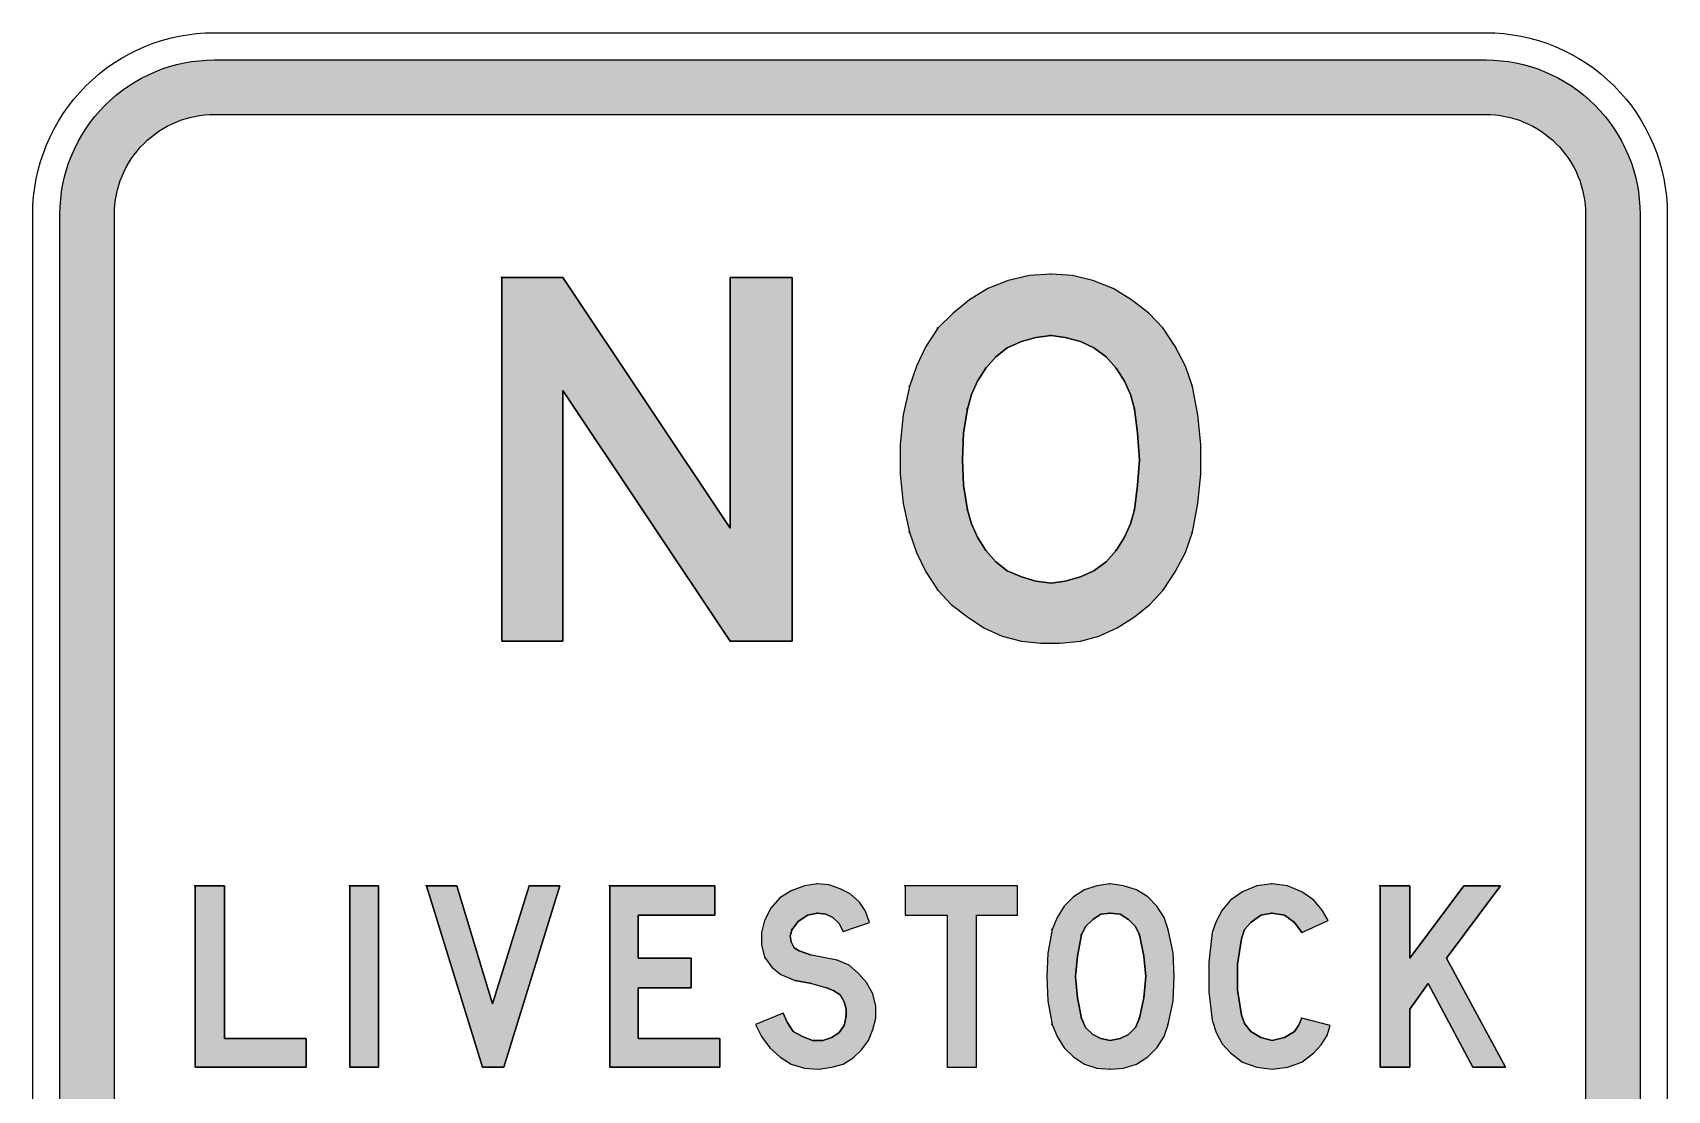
# Model space of a CAD drawing. Extents: x 186 to 276, y 148 to 264.
# Drawn here: x 185.5 to 275.5, y 205.9 to 264.1 of the extents above; entities that cross this region are included whole.
import ezdxf

# ---------------------------------------------------------------- set-up
doc = ezdxf.new("R2010")
doc.units = 0
doc.linetypes.add('CENTERX2', pattern=[101.6, 63.5, -12.7, 12.7, -12.7])
doc.layers.get('0').update_dxf_attribs({"linetype": 'CONTINUOUS'})
doc.layers.add('L35', color=3, linetype='CONTINUOUS')
doc.layers.add('T25', color=1, linetype='CONTINUOUS')

msp = doc.modelspace()

# ---------------------------------------------------------------- hatches: boundary and pattern name
at = {"layer": 'T25', "linetype": 'CENTERX2'}
h = msp.add_hatch(color=256, dxfattribs=at)
edge = h.paths.add_edge_path(flags=16)
edge.add_arc((195.53, 254.095), 5.5, 90, 180, ccw=False)
edge.add_line((195.53, 259.595), (265.53, 259.595))
edge.add_arc((265.53, 254.095), 5.5, 0, 90, ccw=False)
edge.add_line((271.03, 254.095), (271.03, 164.095))
edge.add_arc((265.53, 164.095), 5.5, 270, 360, ccw=False)
edge.add_line((265.53, 158.595), (195.53, 158.595))
edge.add_arc((195.53, 164.095), 5.5, 180, 270, ccw=False)
edge.add_line((190.03, 164.095), (190.03, 254.095))
edge = h.paths.add_edge_path()
edge.add_arc((195.53, 254.095), 8.5, 90, 180, ccw=False)
edge.add_line((195.53, 262.595), (265.53, 262.595))
edge.add_arc((265.53, 254.095), 8.5, 0, 90, ccw=False)
edge.add_line((274.03, 254.095), (274.03, 164.095))
edge.add_arc((265.53, 164.095), 8.5, 270, 360, ccw=False)
edge.add_line((265.53, 155.595), (195.53, 155.595))
edge.add_arc((195.53, 164.095), 8.5, 180, 270, ccw=False)
edge.add_line((187.03, 164.095), (187.03, 254.095))
h = msp.add_hatch(color=256, dxfattribs=at)
h.paths.add_polyline_path([(214.722, 244.396), (223.923, 230.594), (227.346, 230.594), (227.346, 250.624), (223.923, 250.624), (223.923, 236.822), (214.722, 250.624), (211.355, 250.624), (211.355, 230.594), (214.722, 230.594)])
h.paths.add_polyline_path([(249.676, 243.05), (249.395, 244.621), (249.003, 245.743), (248.442, 246.809), (247.768, 247.819), (246.983, 248.66), (246.029, 249.39), (245.019, 250.007), (243.897, 250.456), (242.775, 250.736), (241.597, 250.792), (240.418, 250.736), (239.24, 250.456), (238.118, 250.007), (237.108, 249.39), (236.21, 248.66), (235.369, 247.819), (234.696, 246.809), (234.191, 245.743), (233.798, 244.621), (233.461, 243.05), (233.293, 241.423), (233.293, 239.796), (233.461, 238.169), (233.798, 236.598), (234.191, 235.475), (234.696, 234.409), (235.369, 233.4), (236.098, 232.614), (236.996, 231.941), (237.894, 231.324), (238.904, 230.875), (239.97, 230.594), (241.036, 230.482), (242.102, 230.482), (243.224, 230.594), (244.234, 230.875), (245.244, 231.324), (246.197, 231.941), (247.039, 232.614), (247.768, 233.4), (248.442, 234.409), (249.003, 235.475), (249.395, 236.598), (249.676, 238.169), (249.844, 239.796), (249.844, 241.423)])
h.paths.add_polyline_path([(236.772, 242.04), (236.996, 243.386), (237.22, 244.172), (237.557, 244.901), (238.006, 245.631), (238.567, 246.248), (239.184, 246.753), (239.97, 247.089), (240.755, 247.314), (241.597, 247.426), (242.382, 247.314), (243.224, 247.089), (243.953, 246.753), (244.626, 246.248), (245.187, 245.631), (245.636, 244.901), (245.973, 244.172), (246.197, 243.386), (246.366, 242.04), (246.478, 240.581), (246.366, 239.178), (246.197, 237.832), (245.973, 237.046), (245.636, 236.317), (245.187, 235.588), (244.626, 234.97), (243.953, 234.466), (243.224, 234.129), (242.382, 233.904), (241.597, 233.792), (240.755, 233.904), (239.97, 234.129), (239.184, 234.466), (238.567, 234.97), (238.006, 235.588), (237.557, 236.317), (237.22, 237.046), (236.996, 237.832), (236.772, 239.178), (236.715, 240.581)], flags=16)
h = msp.add_hatch(color=256, dxfattribs=at)
h.paths.add_polyline_path([(196.095, 217.129), (194.468, 217.129), (194.468, 207.142), (200.583, 207.142), (200.583, 208.713), (196.095, 208.713)])
h.paths.add_polyline_path([(204.567, 217.129), (202.996, 217.129), (202.996, 207.142), (204.567, 207.142)])
h.paths.add_polyline_path([(214.554, 217.129), (212.87, 217.129), (210.851, 210.62), (208.887, 217.129), (207.204, 217.129), (210.289, 207.142), (211.468, 207.142)])
h.paths.add_polyline_path([(221.791, 213.145), (218.874, 213.145), (218.874, 215.502), (223.082, 215.502), (223.082, 217.129), (217.303, 217.129), (217.303, 207.142), (223.362, 207.142), (223.362, 208.713), (218.874, 208.713), (218.874, 211.518), (221.791, 211.518)])
h.paths.add_polyline_path([(230.993, 212.304), (230.488, 212.752), (229.814, 213.033), (228.412, 213.314), (227.738, 213.538), (227.458, 213.706), (227.29, 214.043), (227.234, 214.38), (227.346, 214.716), (227.682, 215.165), (228.187, 215.502), (228.748, 215.614), (229.197, 215.558), (229.59, 215.389), (229.927, 215.053), (230.151, 214.604), (231.61, 215.109), (231.385, 215.726), (231.049, 216.231), (230.544, 216.68), (229.983, 216.96), (229.366, 217.185), (228.748, 217.241), (228.019, 217.129), (227.29, 216.848), (226.672, 216.455), (226.168, 215.894), (225.831, 215.221), (225.663, 214.548), (225.663, 213.875), (225.831, 213.201), (226.224, 212.64), (226.729, 212.248), (227.514, 211.911), (228.412, 211.743), (229.253, 211.518), (229.646, 211.35), (229.983, 211.125), (230.207, 210.733), (230.319, 210.34), (230.319, 209.947), (230.207, 209.442), (229.927, 209.049), (229.534, 208.769), (229.029, 208.601), (228.973, 208.601), (228.468, 208.601), (227.907, 208.825), (227.402, 209.106), (227.065, 209.611), (226.841, 210.115), (225.326, 209.498), (225.663, 208.825), (226.111, 208.208), (226.672, 207.703), (227.29, 207.31), (228.019, 207.086), (228.804, 207.03), (229.534, 207.142), (230.151, 207.31), (230.712, 207.647), (231.161, 208.096), (231.554, 208.601), (231.778, 209.218), (231.946, 209.835), (231.946, 210.508), (231.778, 211.182), (231.441, 211.799)])
h.paths.add_polyline_path([(239.745, 217.129), (233.574, 217.129), (233.574, 215.502), (235.874, 215.502), (235.874, 207.142), (237.501, 207.142), (237.501, 215.502), (239.745, 215.502)])
h.paths.add_polyline_path([(248.386, 212.135), (248.329, 213.426), (248.049, 214.716), (247.824, 215.389), (247.432, 216.007), (246.927, 216.512), (246.31, 216.904), (245.58, 217.129), (244.851, 217.241), (244.121, 217.129), (243.448, 216.904), (242.831, 216.512), (242.326, 216.007), (241.933, 215.389), (241.653, 214.716), (241.428, 213.426), (241.372, 212.135), (241.428, 210.789), (241.653, 209.498), (241.933, 208.825), (242.326, 208.208), (242.831, 207.703), (243.448, 207.31), (244.121, 207.086), (244.851, 207.03), (245.58, 207.086), (246.31, 207.31), (246.927, 207.703), (247.432, 208.208), (247.824, 208.825), (248.049, 209.498), (248.329, 210.789)])
h.paths.add_polyline_path([(242.943, 212.135), (243.055, 213.257), (243.28, 214.436), (243.504, 214.885), (243.897, 215.277), (244.346, 215.558), (244.851, 215.614), (245.412, 215.558), (245.861, 215.277), (246.253, 214.885), (246.478, 214.436), (246.702, 213.257), (246.815, 212.135), (246.702, 210.957), (246.478, 209.835), (246.253, 209.33), (245.861, 208.937), (245.412, 208.713), (244.851, 208.601), (244.346, 208.713), (243.897, 208.937), (243.504, 209.33), (243.28, 209.835), (243.055, 210.957)], flags=16)
h.paths.add_polyline_path([(251.864, 211.406), (251.864, 212.809), (252.089, 214.211), (252.257, 214.716), (252.593, 215.109), (253.155, 215.502), (253.772, 215.614), (254.445, 215.502), (255.006, 215.109), (255.399, 214.548), (256.858, 215.221), (256.521, 215.782), (256.072, 216.343), (255.399, 216.792), (254.613, 217.129), (253.772, 217.241), (252.93, 217.129), (252.145, 216.792), (251.471, 216.343), (251.023, 215.782), (250.686, 215.165), (250.461, 214.548), (250.293, 212.921), (250.293, 211.294), (250.461, 209.723), (250.686, 209.049), (251.023, 208.432), (251.471, 207.927), (252.145, 207.422), (252.93, 207.142), (253.772, 207.03), (254.613, 207.142), (255.399, 207.422), (256.072, 207.927), (256.465, 208.376), (256.801, 208.881), (256.97, 209.442), (255.399, 209.835), (255.23, 209.442), (255.006, 209.106), (254.445, 208.769), (253.772, 208.601), (253.155, 208.769), (252.593, 209.106), (252.257, 209.554), (252.089, 210.003)])
h.paths.add_polyline_path([(263.366, 213.145), (266.339, 217.129), (264.32, 217.129), (261.346, 213.145), (261.346, 217.129), (259.719, 217.129), (259.719, 207.142), (261.346, 207.142), (261.346, 210.34), (262.356, 211.743), (264.825, 207.142), (266.62, 207.142)])

# ---------------------------------------------------------------- linework, layer by layer
at = {"color": 3}
for p, q in [((211.355, 250.624), (211.299, 250.624)), ((211.355, 250.624), (214.722, 250.624)), ((211.355, 230.594), (211.355, 250.624)), ((214.722, 250.624), (223.923, 236.822)), ((223.923, 236.822), (223.923, 250.624)), ((223.923, 250.624), (227.346, 250.624)), ((227.346, 250.624), (227.346, 230.594)), ((239.24, 250.456), (238.118, 250.007)), ((240.418, 250.736), (239.24, 250.456)), ((241.597, 250.792), (240.418, 250.736)), ((241.597, 250.792), (241.541, 250.792)), ((242.775, 250.736), (241.597, 250.792)), ((243.897, 250.456), (242.775, 250.736)), ((245.019, 250.007), (243.897, 250.456)), ((237.108, 249.39), (236.21, 248.66)), ((238.118, 250.007), (237.108, 249.39)), ((246.029, 249.39), (245.019, 250.007)), ((246.983, 248.66), (246.029, 249.39)), ((236.21, 248.66), (235.369, 247.819)), ((247.768, 247.819), (246.983, 248.66)), ((235.369, 247.819), (234.696, 246.809)), ((235.369, 247.819), (235.313, 247.819)), ((247.768, 247.819), (247.712, 247.819)), ((248.442, 246.809), (247.768, 247.819)), ((234.696, 246.809), (234.191, 245.743)), ((239.184, 246.753), (238.567, 246.248)), ((239.97, 247.089), (239.184, 246.753)), ((240.755, 247.314), (239.97, 247.089)), ((241.597, 247.426), (240.755, 247.314)), ((241.597, 247.426), (241.541, 247.426)), ((242.382, 247.314), (241.597, 247.426)), ((243.224, 247.089), (242.382, 247.314)), ((243.953, 246.753), (243.224, 247.089)), ((244.626, 246.248), (243.953, 246.753)), ((249.003, 245.743), (248.442, 246.809)), ((234.191, 245.743), (233.798, 244.621)), ((238.567, 246.248), (238.006, 245.631)), ((245.187, 245.631), (244.626, 246.248)), ((249.395, 244.621), (249.003, 245.743)), ((237.557, 244.901), (237.22, 244.172)), ((238.006, 245.631), (237.557, 244.901)), ((238.006, 245.631), (237.95, 245.631)), ((245.187, 245.631), (245.131, 245.631)), ((245.636, 244.901), (245.187, 245.631)), ((245.973, 244.172), (245.636, 244.901)), ((223.923, 230.594), (214.722, 244.396)), ((214.722, 244.396), (214.722, 230.594)), ((233.798, 244.621), (233.461, 243.05)), ((233.798, 244.621), (233.742, 244.621)), ((237.22, 244.172), (236.996, 243.386)), ((246.197, 243.386), (245.973, 244.172)), ((249.395, 244.621), (249.339, 244.621)), ((249.676, 243.05), (249.395, 244.621)), ((233.461, 243.05), (233.293, 241.423)), ((236.996, 243.386), (236.772, 242.04)), ((236.996, 243.386), (236.94, 243.386)), ((246.197, 243.386), (246.141, 243.386)), ((246.366, 242.04), (246.197, 243.386)), ((249.844, 241.423), (249.676, 243.05)), ((233.293, 241.423), (233.293, 239.796)), ((236.772, 242.04), (236.715, 240.581)), ((246.478, 240.581), (246.366, 242.04)), ((249.844, 239.796), (249.844, 241.423)), ((236.715, 240.581), (236.772, 239.178)), ((246.366, 239.178), (246.478, 240.581)), ((233.293, 239.796), (233.461, 238.169)), ((249.676, 238.169), (249.844, 239.796)), ((236.772, 239.178), (236.996, 237.832)), ((246.197, 237.832), (246.366, 239.178)), ((233.461, 238.169), (233.798, 236.598)), ((236.996, 237.832), (236.94, 237.832)), ((236.996, 237.832), (237.22, 237.046)), ((245.973, 237.046), (246.197, 237.832)), ((246.197, 237.832), (246.141, 237.832)), ((249.395, 236.598), (249.676, 238.169)), ((237.22, 237.046), (237.557, 236.317)), ((245.636, 236.317), (245.973, 237.046)), ((233.798, 236.598), (233.742, 236.598)), ((233.798, 236.598), (234.191, 235.475)), ((237.557, 236.317), (238.006, 235.588)), ((245.187, 235.588), (245.636, 236.317)), ((249.003, 235.475), (249.395, 236.598)), ((249.395, 236.598), (249.339, 236.598)), ((234.191, 235.475), (234.696, 234.409)), ((238.006, 235.588), (237.95, 235.588)), ((238.006, 235.588), (238.567, 234.97)), ((238.567, 234.97), (239.184, 234.466)), ((243.953, 234.466), (244.626, 234.97)), ((244.626, 234.97), (245.187, 235.588)), ((245.187, 235.588), (245.131, 235.588)), ((248.442, 234.409), (249.003, 235.475)), ((234.696, 234.409), (235.369, 233.4)), ((239.184, 234.466), (239.97, 234.129)), ((239.97, 234.129), (240.755, 233.904)), ((242.382, 233.904), (243.224, 234.129)), ((243.224, 234.129), (243.953, 234.466)), ((247.768, 233.4), (248.442, 234.409)), ((235.369, 233.4), (235.313, 233.4)), ((235.369, 233.4), (236.098, 232.614)), ((240.755, 233.904), (241.597, 233.792)), ((241.597, 233.792), (241.541, 233.792)), ((241.597, 233.792), (242.382, 233.904)), ((247.039, 232.614), (247.768, 233.4)), ((247.768, 233.4), (247.712, 233.4)), ((236.098, 232.614), (236.996, 231.941)), ((246.197, 231.941), (247.039, 232.614)), ((236.996, 231.941), (237.894, 231.324)), ((237.894, 231.324), (238.904, 230.875)), ((244.234, 230.875), (245.244, 231.324)), ((245.244, 231.324), (246.197, 231.941)), ((214.722, 230.594), (211.355, 230.594)), ((227.346, 230.594), (223.923, 230.594)), ((238.904, 230.875), (239.97, 230.594)), ((239.97, 230.594), (241.036, 230.482)), ((241.036, 230.482), (242.102, 230.482)), ((242.102, 230.482), (243.224, 230.594)), ((243.224, 230.594), (244.234, 230.875)), ((194.468, 217.129), (194.411, 217.129)), ((194.468, 217.129), (196.095, 217.129)), ((194.468, 207.142), (194.468, 217.129)), ((196.095, 217.129), (196.095, 208.713)), ((202.996, 217.129), (202.94, 217.129)), ((202.996, 217.129), (204.567, 217.129)), ((202.996, 207.142), (202.996, 217.129)), ((204.567, 217.129), (204.567, 207.142)), ((207.204, 217.129), (207.148, 217.129)), ((207.204, 217.129), (208.887, 217.129)), ((210.289, 207.142), (207.204, 217.129)), ((208.887, 217.129), (210.851, 210.62)), ((210.851, 210.62), (212.87, 217.129)), ((214.554, 217.129), (211.468, 207.142)), ((212.87, 217.129), (214.554, 217.129)), ((217.303, 217.129), (217.247, 217.129)), ((217.303, 217.129), (223.082, 217.129)), ((217.303, 207.142), (217.303, 217.129)), ((223.082, 217.129), (223.082, 215.502)), ((228.019, 217.129), (227.29, 216.848)), ((228.748, 217.241), (228.019, 217.129)), ((228.748, 217.241), (228.692, 217.241)), ((229.366, 217.185), (228.748, 217.241)), ((229.983, 216.96), (229.366, 217.185)), ((230.544, 216.68), (229.983, 216.96)), ((233.574, 217.129), (233.517, 217.129)), ((233.574, 217.129), (233.574, 215.502)), ((239.745, 217.129), (233.574, 217.129)), ((239.745, 215.502), (239.745, 217.129)), ((243.448, 216.904), (242.831, 216.512)), ((244.121, 217.129), (243.448, 216.904)), ((244.851, 217.241), (244.121, 217.129)), ((244.851, 217.241), (244.795, 217.241)), ((245.58, 217.129), (244.851, 217.241)), ((246.31, 216.904), (245.58, 217.129)), ((246.927, 216.512), (246.31, 216.904)), ((252.93, 217.129), (252.145, 216.792)), ((253.772, 217.241), (252.93, 217.129)), ((253.772, 217.241), (253.716, 217.241)), ((254.613, 217.129), (253.772, 217.241)), ((255.399, 216.792), (254.613, 217.129)), ((259.719, 217.129), (259.663, 217.129)), ((259.719, 217.129), (261.346, 217.129)), ((259.719, 207.142), (259.719, 217.129)), ((261.346, 217.129), (261.346, 213.145)), ((261.346, 213.145), (264.32, 217.129)), ((266.339, 217.129), (263.366, 213.145)), ((264.32, 217.129), (266.339, 217.129)), ((226.672, 216.455), (226.168, 215.894)), ((227.29, 216.848), (226.672, 216.455)), ((231.049, 216.231), (230.544, 216.68)), ((231.385, 215.726), (231.049, 216.231)), ((242.326, 216.007), (241.933, 215.389)), ((242.831, 216.512), (242.326, 216.007)), ((247.432, 216.007), (246.927, 216.512)), ((247.824, 215.389), (247.432, 216.007)), ((251.471, 216.343), (251.023, 215.782)), ((252.145, 216.792), (251.471, 216.343)), ((256.072, 216.343), (255.399, 216.792)), ((256.072, 216.343), (256.016, 216.343)), ((256.521, 215.782), (256.072, 216.343)), ((223.082, 215.502), (218.874, 215.502)), ((218.874, 215.502), (218.874, 213.145)), ((225.831, 215.221), (225.663, 214.548)), ((226.168, 215.894), (225.831, 215.221)), ((227.682, 215.165), (227.346, 214.716)), ((228.187, 215.502), (227.682, 215.165)), ((228.748, 215.614), (228.187, 215.502)), ((228.748, 215.614), (228.692, 215.614)), ((229.197, 215.558), (228.748, 215.614)), ((229.59, 215.389), (229.197, 215.558)), ((229.927, 215.053), (229.59, 215.389)), ((230.151, 214.604), (231.61, 215.109)), ((231.61, 215.109), (231.385, 215.726)), ((233.574, 215.502), (235.874, 215.502)), ((235.874, 215.502), (235.874, 207.142)), ((237.501, 207.142), (237.501, 215.502)), ((237.501, 215.502), (239.745, 215.502)), ((241.933, 215.389), (241.653, 214.716)), ((243.897, 215.277), (243.504, 214.885)), ((244.346, 215.558), (243.897, 215.277)), ((244.851, 215.614), (244.346, 215.558)), ((244.851, 215.614), (244.795, 215.614)), ((245.412, 215.558), (244.851, 215.614)), ((245.861, 215.277), (245.412, 215.558)), ((246.253, 214.885), (245.861, 215.277)), ((248.049, 214.716), (247.824, 215.389)), ((250.686, 215.165), (250.461, 214.548)), ((251.023, 215.782), (250.686, 215.165)), ((252.593, 215.109), (252.257, 214.716)), ((253.155, 215.502), (252.593, 215.109)), ((253.772, 215.614), (253.155, 215.502)), ((253.772, 215.614), (253.716, 215.614)), ((254.445, 215.502), (253.772, 215.614)), ((255.006, 215.109), (254.445, 215.502)), ((255.006, 215.109), (254.95, 215.109)), ((255.399, 214.548), (255.006, 215.109)), ((255.399, 214.548), (256.858, 215.221)), ((256.858, 215.221), (256.521, 215.782)), ((256.858, 215.221), (256.801, 215.221)), ((225.663, 214.548), (225.663, 213.875)), ((227.346, 214.716), (227.234, 214.38)), ((227.234, 214.38), (227.29, 214.043)), ((227.346, 214.716), (227.29, 214.716)), ((230.151, 214.604), (229.927, 215.053)), ((241.653, 214.716), (241.428, 213.426)), ((241.653, 214.716), (241.597, 214.716)), ((243.28, 214.436), (243.055, 213.257)), ((243.28, 214.436), (243.224, 214.436)), ((243.504, 214.885), (243.28, 214.436)), ((246.478, 214.436), (246.253, 214.885)), ((246.478, 214.436), (246.422, 214.436)), ((246.702, 213.257), (246.478, 214.436)), ((248.049, 214.716), (247.993, 214.716)), ((248.329, 213.426), (248.049, 214.716)), ((250.461, 214.548), (250.293, 212.921)), ((252.089, 214.211), (251.864, 212.809)), ((252.257, 214.716), (252.089, 214.211)), ((225.663, 213.875), (225.831, 213.201)), ((227.29, 214.043), (227.458, 213.706)), ((227.458, 213.706), (227.738, 213.538)), ((227.738, 213.538), (227.682, 213.538)), ((227.738, 213.538), (228.412, 213.314)), ((228.412, 213.314), (228.356, 213.314)), ((228.412, 213.314), (228.356, 213.314)), ((229.814, 213.033), (228.412, 213.314)), ((241.428, 213.426), (241.372, 212.135)), ((248.386, 212.135), (248.329, 213.426)), ((218.874, 213.145), (221.791, 213.145)), ((221.791, 213.145), (221.791, 211.518)), ((225.831, 213.201), (226.224, 212.64)), ((226.224, 212.64), (226.729, 212.248)), ((230.488, 212.752), (229.814, 213.033)), ((230.993, 212.304), (230.488, 212.752)), ((243.055, 213.257), (242.943, 212.135)), ((246.815, 212.135), (246.702, 213.257)), ((250.293, 212.921), (250.293, 211.294)), ((251.864, 212.809), (251.864, 211.406)), ((263.366, 213.145), (266.62, 207.142)), ((221.791, 211.518), (218.874, 211.518)), ((218.874, 211.518), (218.874, 208.713)), ((226.729, 212.248), (227.514, 211.911)), ((227.514, 211.911), (227.458, 211.911)), ((227.514, 211.911), (227.458, 211.911)), ((228.412, 211.743), (227.514, 211.911)), ((228.412, 211.743), (229.253, 211.518)), ((229.253, 211.518), (229.197, 211.518)), ((229.253, 211.518), (229.197, 211.518)), ((229.646, 211.35), (229.253, 211.518)), ((231.441, 211.799), (230.993, 212.304)), ((231.778, 211.182), (231.441, 211.799)), ((241.372, 212.135), (241.428, 210.789)), ((242.943, 212.135), (243.055, 210.957)), ((246.702, 210.957), (246.815, 212.135)), ((248.329, 210.789), (248.386, 212.135)), ((262.356, 211.743), (261.346, 210.34)), ((264.825, 207.142), (262.356, 211.743)), ((229.983, 211.125), (229.646, 211.35)), ((230.207, 210.733), (229.983, 211.125)), ((230.319, 210.34), (230.207, 210.733)), ((231.946, 210.508), (231.778, 211.182)), ((241.428, 210.789), (241.653, 209.498)), ((243.055, 210.957), (243.28, 209.835)), ((246.478, 209.835), (246.702, 210.957)), ((248.049, 209.498), (248.329, 210.789)), ((250.293, 211.294), (250.461, 209.723)), ((251.864, 211.406), (252.089, 210.003)), ((226.841, 210.115), (225.326, 209.498)), ((226.841, 210.115), (227.065, 209.611)), ((230.207, 209.442), (230.319, 209.947)), ((230.319, 209.947), (230.263, 209.947)), ((230.319, 209.947), (230.319, 210.34)), ((231.778, 209.218), (231.946, 209.835)), ((231.946, 209.835), (231.946, 210.508)), ((243.28, 209.835), (243.224, 209.835)), ((243.28, 209.835), (243.504, 209.33)), ((246.253, 209.33), (246.478, 209.835)), ((246.478, 209.835), (246.422, 209.835)), ((250.461, 209.723), (250.686, 209.049)), ((252.089, 210.003), (252.257, 209.554)), ((255.23, 209.442), (255.399, 209.835)), ((255.399, 209.835), (255.343, 209.835)), ((255.399, 209.835), (255.343, 209.835)), ((256.97, 209.442), (255.399, 209.835)), ((261.346, 210.34), (261.346, 207.142)), ((225.326, 209.498), (225.663, 208.825)), ((225.663, 208.825), (226.111, 208.208)), ((227.065, 209.611), (227.402, 209.106)), ((227.402, 209.106), (227.907, 208.825)), ((227.907, 208.825), (228.468, 208.601)), ((229.534, 208.769), (229.927, 209.049)), ((229.927, 209.049), (230.207, 209.442)), ((231.554, 208.601), (231.778, 209.218)), ((241.653, 209.498), (241.597, 209.498)), ((241.653, 209.498), (241.933, 208.825)), ((241.933, 208.825), (242.326, 208.208)), ((243.504, 209.33), (243.897, 208.937)), ((243.897, 208.937), (244.346, 208.713)), ((245.412, 208.713), (245.861, 208.937)), ((245.861, 208.937), (246.253, 209.33)), ((247.432, 208.208), (247.824, 208.825)), ((247.824, 208.825), (248.049, 209.498)), ((248.049, 209.498), (247.993, 209.498)), ((250.686, 209.049), (251.023, 208.432)), ((252.257, 209.554), (252.593, 209.106)), ((252.593, 209.106), (253.155, 208.769)), ((254.445, 208.769), (255.006, 209.106)), ((255.006, 209.106), (255.23, 209.442)), ((256.465, 208.376), (256.801, 208.881)), ((256.801, 208.881), (256.97, 209.442)), ((196.095, 208.713), (200.583, 208.713)), ((200.583, 208.713), (200.583, 207.142)), ((218.874, 208.713), (223.362, 208.713)), ((223.362, 208.713), (223.362, 207.142)), ((226.111, 208.208), (226.672, 207.703)), ((228.468, 208.601), (229.029, 208.601)), ((229.029, 208.601), (228.973, 208.601)), ((229.029, 208.601), (229.534, 208.769)), ((230.712, 207.647), (231.161, 208.096)), ((231.161, 208.096), (231.554, 208.601)), ((242.326, 208.208), (242.831, 207.703)), ((244.346, 208.713), (244.851, 208.601)), ((244.851, 208.601), (244.795, 208.601)), ((244.851, 208.601), (245.412, 208.713)), ((246.927, 207.703), (247.432, 208.208)), ((251.023, 208.432), (251.471, 207.927)), ((251.471, 207.927), (252.145, 207.422)), ((253.155, 208.769), (253.772, 208.601)), ((253.772, 208.601), (254.445, 208.769)), ((255.399, 207.422), (256.072, 207.927)), ((256.072, 207.927), (256.465, 208.376)), ((200.583, 207.142), (194.468, 207.142)), ((204.567, 207.142), (202.996, 207.142)), ((211.468, 207.142), (210.289, 207.142)), ((223.362, 207.142), (217.303, 207.142)), ((226.672, 207.703), (227.29, 207.31)), ((227.29, 207.31), (228.019, 207.086)), ((228.019, 207.086), (228.804, 207.03)), ((228.804, 207.03), (229.534, 207.142)), ((229.534, 207.142), (230.151, 207.31)), ((230.151, 207.31), (230.712, 207.647)), ((235.874, 207.142), (237.501, 207.142)), ((242.831, 207.703), (243.448, 207.31)), ((243.448, 207.31), (244.121, 207.086)), ((244.121, 207.086), (244.851, 207.03)), ((244.851, 207.03), (244.795, 207.03)), ((244.851, 207.03), (245.58, 207.086)), ((245.58, 207.086), (246.31, 207.31)), ((246.31, 207.31), (246.927, 207.703)), ((252.145, 207.422), (252.93, 207.142)), ((252.93, 207.142), (253.772, 207.03)), ((253.772, 207.03), (254.613, 207.142)), ((254.613, 207.142), (255.399, 207.422)), ((261.346, 207.142), (259.719, 207.142)), ((266.62, 207.142), (264.825, 207.142))]:
    msp.add_line(p, q, dxfattribs=at)
at = {"layer": 'L35'}
for points in [[(185.53, 254.095, -0.414214), (195.53, 264.095), (265.53, 264.095, -0.414214), (275.53, 254.095), (275.53, 164.095, -0.414214), (265.53, 154.095), (195.53, 154.095, -0.414214), (185.53, 164.095)], [(187.03, 254.095, -0.414214), (195.53, 262.595), (265.53, 262.595, -0.414214), (274.03, 254.095), (274.03, 164.095, -0.414214), (265.53, 155.595), (195.53, 155.595, -0.414214), (187.03, 164.095)], [(190.03, 254.095, -0.414214), (195.53, 259.595), (265.53, 259.595, -0.414214), (271.03, 254.095), (271.03, 164.095, -0.414214), (265.53, 158.595), (195.53, 158.595, -0.414214), (190.03, 164.095)]]:
    msp.add_lwpolyline(points, format="xyb", close=True, dxfattribs=at)
at = {"layer": 'T25', "linetype": 'CENTERX2'}
for points in [[(214.722, 244.396), (223.923, 230.594), (227.346, 230.594), (227.346, 250.624), (223.923, 250.624), (223.923, 236.822), (214.722, 250.624), (211.355, 250.624), (211.355, 230.594), (214.722, 230.594)], [(249.676, 243.05), (249.395, 244.621), (249.003, 245.743), (248.442, 246.809), (247.768, 247.819), (246.983, 248.66), (246.029, 249.39), (245.019, 250.007), (243.897, 250.456), (242.775, 250.736), (241.597, 250.792), (240.418, 250.736), (239.24, 250.456), (238.118, 250.007), (237.108, 249.39), (236.21, 248.66), (235.369, 247.819), (234.696, 246.809), (234.191, 245.743), (233.798, 244.621), (233.461, 243.05), (233.293, 241.423), (233.293, 239.796), (233.461, 238.169), (233.798, 236.598), (234.191, 235.475), (234.696, 234.409), (235.369, 233.4), (236.098, 232.614), (236.996, 231.941), (237.894, 231.324), (238.904, 230.875), (239.97, 230.594), (241.036, 230.482), (242.102, 230.482), (243.224, 230.594), (244.234, 230.875), (245.244, 231.324), (246.197, 231.941), (247.039, 232.614), (247.768, 233.4), (248.442, 234.409), (249.003, 235.475), (249.395, 236.598), (249.676, 238.169), (249.844, 239.796), (249.844, 241.423)], [(236.772, 242.04), (236.996, 243.386), (237.22, 244.172), (237.557, 244.901), (238.006, 245.631), (238.567, 246.248), (239.184, 246.753), (239.97, 247.089), (240.755, 247.314), (241.597, 247.426), (242.382, 247.314), (243.224, 247.089), (243.953, 246.753), (244.626, 246.248), (245.187, 245.631), (245.636, 244.901), (245.973, 244.172), (246.197, 243.386), (246.366, 242.04), (246.478, 240.581), (246.366, 239.178), (246.197, 237.832), (245.973, 237.046), (245.636, 236.317), (245.187, 235.588), (244.626, 234.97), (243.953, 234.466), (243.224, 234.129), (242.382, 233.904), (241.597, 233.792), (240.755, 233.904), (239.97, 234.129), (239.184, 234.466), (238.567, 234.97), (238.006, 235.588), (237.557, 236.317), (237.22, 237.046), (236.996, 237.832), (236.772, 239.178), (236.715, 240.581)], [(196.095, 217.129), (194.468, 217.129), (194.468, 207.142), (200.583, 207.142), (200.583, 208.713), (196.095, 208.713)], [(204.567, 217.129), (202.996, 217.129), (202.996, 207.142), (204.567, 207.142)], [(214.554, 217.129), (212.87, 217.129), (210.851, 210.62), (208.887, 217.129), (207.204, 217.129), (210.289, 207.142), (211.468, 207.142)], [(221.791, 213.145), (218.874, 213.145), (218.874, 215.502), (223.082, 215.502), (223.082, 217.129), (217.303, 217.129), (217.303, 207.142), (223.362, 207.142), (223.362, 208.713), (218.874, 208.713), (218.874, 211.518), (221.791, 211.518)], [(230.993, 212.304), (230.488, 212.752), (229.814, 213.033), (228.412, 213.314), (227.738, 213.538), (227.458, 213.706), (227.29, 214.043), (227.234, 214.38), (227.346, 214.716), (227.682, 215.165), (228.187, 215.502), (228.748, 215.614), (229.197, 215.558), (229.59, 215.389), (229.927, 215.053), (230.151, 214.604), (231.61, 215.109), (231.385, 215.726), (231.049, 216.231), (230.544, 216.68), (229.983, 216.96), (229.366, 217.185), (228.748, 217.241), (228.019, 217.129), (227.29, 216.848), (226.672, 216.455), (226.168, 215.894), (225.831, 215.221), (225.663, 214.548), (225.663, 213.875), (225.831, 213.201), (226.224, 212.64), (226.729, 212.248), (227.514, 211.911), (228.412, 211.743), (229.253, 211.518), (229.646, 211.35), (229.983, 211.125), (230.207, 210.733), (230.319, 210.34), (230.319, 209.947), (230.207, 209.442), (229.927, 209.049), (229.534, 208.769), (229.029, 208.601), (228.973, 208.601), (228.468, 208.601), (227.907, 208.825), (227.402, 209.106), (227.065, 209.611), (226.841, 210.115), (225.326, 209.498), (225.663, 208.825), (226.111, 208.208), (226.672, 207.703), (227.29, 207.31), (228.019, 207.086), (228.804, 207.03), (229.534, 207.142), (230.151, 207.31), (230.712, 207.647), (231.161, 208.096), (231.554, 208.601), (231.778, 209.218), (231.946, 209.835), (231.946, 210.508), (231.778, 211.182), (231.441, 211.799)], [(239.745, 217.129), (233.574, 217.129), (233.574, 215.502), (235.874, 215.502), (235.874, 207.142), (237.501, 207.142), (237.501, 215.502), (239.745, 215.502)], [(248.386, 212.135), (248.329, 213.426), (248.049, 214.716), (247.824, 215.389), (247.432, 216.007), (246.927, 216.512), (246.31, 216.904), (245.58, 217.129), (244.851, 217.241), (244.121, 217.129), (243.448, 216.904), (242.831, 216.512), (242.326, 216.007), (241.933, 215.389), (241.653, 214.716), (241.428, 213.426), (241.372, 212.135), (241.428, 210.789), (241.653, 209.498), (241.933, 208.825), (242.326, 208.208), (242.831, 207.703), (243.448, 207.31), (244.121, 207.086), (244.851, 207.03), (245.58, 207.086), (246.31, 207.31), (246.927, 207.703), (247.432, 208.208), (247.824, 208.825), (248.049, 209.498), (248.329, 210.789)], [(251.864, 211.406), (251.864, 212.809), (252.089, 214.211), (252.257, 214.716), (252.593, 215.109), (253.155, 215.502), (253.772, 215.614), (254.445, 215.502), (255.006, 215.109), (255.399, 214.548), (256.858, 215.221), (256.521, 215.782), (256.072, 216.343), (255.399, 216.792), (254.613, 217.129), (253.772, 217.241), (252.93, 217.129), (252.145, 216.792), (251.471, 216.343), (251.023, 215.782), (250.686, 215.165), (250.461, 214.548), (250.293, 212.921), (250.293, 211.294), (250.461, 209.723), (250.686, 209.049), (251.023, 208.432), (251.471, 207.927), (252.145, 207.422), (252.93, 207.142), (253.772, 207.03), (254.613, 207.142), (255.399, 207.422), (256.072, 207.927), (256.465, 208.376), (256.801, 208.881), (256.97, 209.442), (255.399, 209.835), (255.23, 209.442), (255.006, 209.106), (254.445, 208.769), (253.772, 208.601), (253.155, 208.769), (252.593, 209.106), (252.257, 209.554), (252.089, 210.003)], [(263.366, 213.145), (266.339, 217.129), (264.32, 217.129), (261.346, 213.145), (261.346, 217.129), (259.719, 217.129), (259.719, 207.142), (261.346, 207.142), (261.346, 210.34), (262.356, 211.743), (264.825, 207.142), (266.62, 207.142)], [(242.943, 212.135), (243.055, 213.257), (243.28, 214.436), (243.504, 214.885), (243.897, 215.277), (244.346, 215.558), (244.851, 215.614), (245.412, 215.558), (245.861, 215.277), (246.253, 214.885), (246.478, 214.436), (246.702, 213.257), (246.815, 212.135), (246.702, 210.957), (246.478, 209.835), (246.253, 209.33), (245.861, 208.937), (245.412, 208.713), (244.851, 208.601), (244.346, 208.713), (243.897, 208.937), (243.504, 209.33), (243.28, 209.835), (243.055, 210.957)]]:
    msp.add_lwpolyline(points, close=True, dxfattribs=at)

doc.saveas('drawing.dxf')
